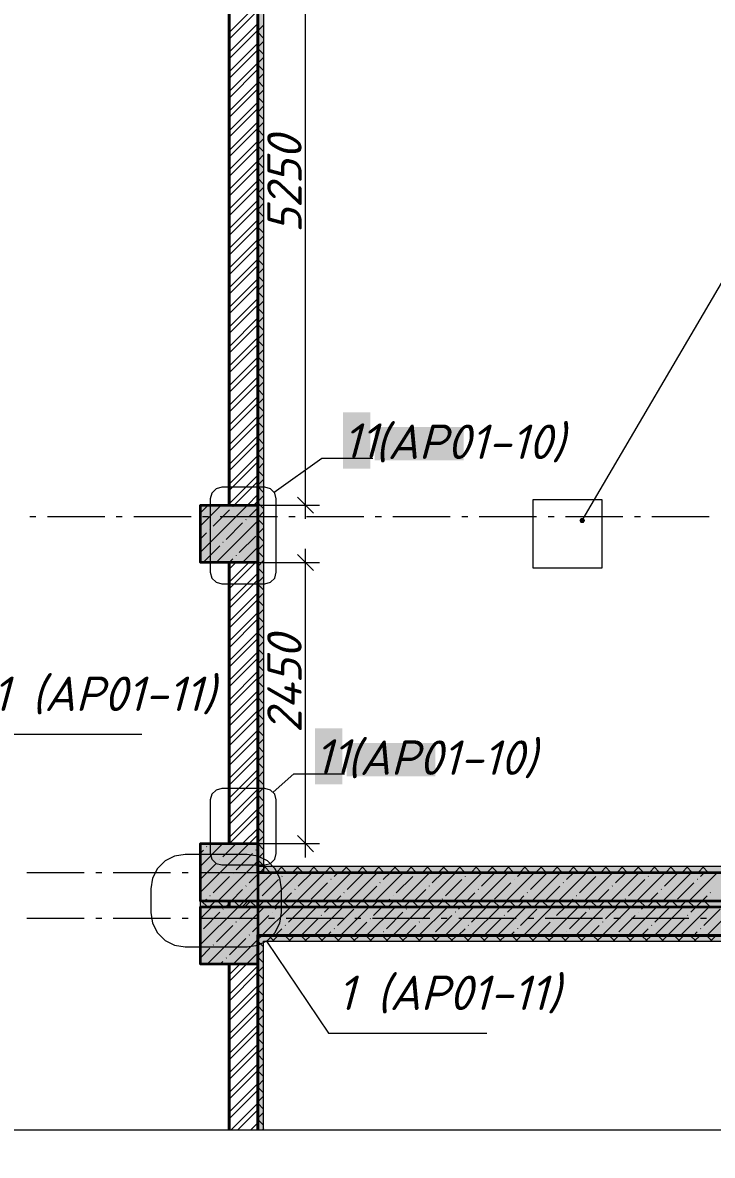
# Model space of a CAD drawing. Header units: millimetres. Extents: x -81576 to 1046824, y -248937 to 691537.
# Drawn here: x 175786 to 181798, y 637525 to 647396 of the extents above; entities that cross this region are included whole.
import ezdxf

# ---------------------------------------------------------------- set-up
doc = ezdxf.new("R2010")
doc.units = ezdxf.units.MM
doc.layers.add('PDF _Геометрия', color=7, linetype='Continuous', true_color=0x1d1d1d)
doc.layers.add('PDF _Сплошная заливка', color=7, linetype='Continuous', true_color=0xffffff)
doc.layers.add('PDF _Текст', color=7, linetype='Continuous')
doc.styles.add('PDF ISOCPEUR Italic', font='isocpeui.ttf')

msp = doc.modelspace()

# ---------------------------------------------------------------- hatches: boundary and pattern name
at = {"layer": 'PDF _Сплошная заливка', "true_color": 0x636466, "transparency": 33554559}
for points in [[(177886, 639991.1), (177886, 648651.1), (177836, 648651.1), (177836, 639991.1)], [(177336, 642691.1), (177836, 642691.1), (177836, 643191.1), (177336, 643191.1)], [(180651.1, 643035.7), (180676.1, 643035.5), (180688.8, 643057.1), (180676.5, 643078.8), (180651.5, 643079), (180638.8, 643057.5)], [(177336, 639741.1), (177836, 639741.1), (177836, 640241.1), (177336, 640241.1)], [(177836, 639991.1), (182736, 639991.1), (182736, 640041.1), (177836, 640041.1)], [(182711, 639741.1), (182711, 639991.1), (177836, 639991.1), (177836, 639741.1)], [(177336, 639691.1), (189086, 639691.1), (189086, 639741.1), (177336, 639741.1)], [(177336, 639191.1), (177836, 639191.1), (177836, 639691.1), (177336, 639691.1)], [(177336, 639191.1), (177836, 639191.1), (177836, 639691.1), (177336, 639691.1)], [(177836, 639441.1), (182736, 639441.1), (182736, 639691.1), (177836, 639691.1)], [(182686, 639391.1), (182686, 639441.1), (177836, 639441.1), (177836, 639391.1)], [(177836, 637747.2), (177886, 637747.2), (177886, 639391.1), (177836, 639391.1)]]:
    msp.add_hatch(color=251, dxfattribs=at).paths.add_polyline_path(points)

# ---------------------------------------------------------------- linework, layer by layer
at = {"layer": 'PDF _Геометрия', "color": 7, "lineweight": 13}
for points in [[(182686, 640041.1), (177836, 640041.1), (177836, 648651.1)], [(179836, 648701.1), (179836, 648651.1), (177886, 648651.1), (177886, 639991.1), (182736, 639991.1), (182736, 640041.1), (182736, 640241.1), (183236, 640241.1), (183236, 639991.1)], [(177886, 637747.2), (177886, 639391.1), (182686, 639391.1)]]:
    msp.add_lwpolyline(points, dxfattribs=at)
at = {"layer": 'PDF _Геометрия', "color": 7, "lineweight": 9}
for points in [[(178252.4, 643071.1), (178252.4, 648561.1)], [(180663.8, 643057.3), (181956.5, 645257.8), (183012.6, 645257.8), (183584.1, 645257.8)], [(178182.4, 643261.1), (178252.4, 643191.1), (178322.4, 643121.1)], [(177836, 643191.1), (178252.4, 643191.1), (178372.4, 643191.1)], [(175848.4, 643091.1), (175901.3, 643091.1)], [(176001.3, 643091.1), (176501.3, 643091.1)], [(176601.3, 643091.1), (176654.2, 643091.1)], [(176754.2, 643091.1), (177254.2, 643091.1)], [(177354.2, 643091.1), (177407.1, 643091.1)], [(177507.1, 643091.1), (178007.1, 643091.1)], [(178107.1, 643091.1), (178160.1, 643091.1)], [(178260.1, 643091.1), (178760.1, 643091.1)], [(178860.1, 643091.1), (178913, 643091.1)], [(179013, 643091.1), (179513, 643091.1)], [(179613, 643091.1), (179665.9, 643091.1)], [(179765.9, 643091.1), (180265.9, 643091.1)], [(180365.9, 643091.1), (180418.8, 643091.1)], [(180518.8, 643091.1), (181018.8, 643091.1)], [(181118.8, 643091.1), (181171.7, 643091.1)], [(181271.7, 643091.1), (181771.7, 643091.1)], [(178252.4, 640121.1), (178252.4, 642811.1)], [(178182.4, 642761.1), (178252.4, 642691.1), (178322.4, 642621.1)], [(177836, 642691.1), (178252.4, 642691.1), (178372.4, 642691.1)], [(177836, 640241.1), (178252.4, 640241.1), (178372.4, 640241.1)], [(178182.4, 640311.1), (178252.4, 640241.1), (178322.4, 640171.1)], [(175823.1, 639991.1), (176323.1, 639991.1)], [(176423.1, 639991.1), (176476, 639991.1)], [(176576, 639991.1), (177076, 639991.1)], [(177176, 639991.1), (177229, 639991.1)], [(177329, 639991.1), (177829, 639991.1)], [(177836, 639991.1), (177836, 640041.1)], [(177836, 639741.1), (177836, 639991.1), (177886, 639991.1)], [(177929, 639991.1), (177981.9, 639991.1)], [(178081.9, 639991.1), (178581.9, 639991.1)], [(178681.9, 639991.1), (178734.8, 639991.1)], [(178834.8, 639991.1), (179334.8, 639991.1)], [(179434.8, 639991.1), (179487.7, 639991.1)], [(179587.7, 639991.1), (180087.7, 639991.1)], [(180187.7, 639991.1), (180240.6, 639991.1)], [(180340.6, 639991.1), (180840.6, 639991.1)], [(180940.6, 639991.1), (180993.6, 639991.1)], [(181093.6, 639991.1), (181593.6, 639991.1)], [(181693.6, 639991.1), (181746.5, 639991.1)], [(177836, 639441.1), (177836, 639691.1)], [(175823.1, 639591.1), (176323.1, 639591.1)], [(176423.1, 639591.1), (176476, 639591.1)], [(176576, 639591.1), (177076, 639591.1)], [(177176, 639591.1), (177229, 639591.1)], [(177329, 639591.1), (177829, 639591.1)], [(177929, 639591.1), (177981.9, 639591.1)], [(178081.9, 639591.1), (178581.9, 639591.1)], [(178681.9, 639591.1), (178734.8, 639591.1)], [(178834.8, 639591.1), (179334.8, 639591.1)], [(179434.8, 639591.1), (179487.7, 639591.1)], [(179587.7, 639591.1), (180087.7, 639591.1)], [(180187.7, 639591.1), (180240.6, 639591.1)], [(180340.6, 639591.1), (180840.6, 639591.1)], [(180940.6, 639591.1), (180993.6, 639591.1)], [(181093.6, 639591.1), (181593.6, 639591.1)], [(181693.6, 639591.1), (181746.5, 639591.1)], [(169493.6, 637747.2), (185743.6, 637747.2), (185893.6, 638047.2), (186154.8, 637524.7)]]:
    msp.add_lwpolyline(points, dxfattribs=at)
at = {"layer": 'PDF _Геометрия', "color": 16, "lineweight": 40, "true_color": 0x800000}
for points in [[(177586, 643191.1), (177586, 648441.1), (177836, 648441.1), (177836, 640041.1), (177836, 639991.1)], [(177586, 640241.1), (177586, 642691.1)], [(177586, 639691.1), (177586, 639741.1)], [(177836, 639741.1), (177836, 639691.1)], [(177836, 639391.1), (177836, 637747.2)], [(177586, 637747.2), (177586, 639191.1)]]:
    msp.add_lwpolyline(points, dxfattribs=at)
at = {"layer": 'PDF _Геометрия', "color": 24, "lineweight": 9, "true_color": 0x8e1d1d}
for points in [[(177836, 647559.3), (177586, 647309.3)], [(177836, 647502.3), (177586, 647252.3)], [(177836, 647388.2), (177586, 647138.2)], [(177836, 647331.2), (177586, 647081.2)], [(177836, 647217.2), (177586, 646967.2)], [(177836, 647160.1), (177586, 646910.1)], [(177836, 647046.1), (177586, 646796.1)], [(177836, 646989.1), (177586, 646739.1)], [(177836, 646875), (177586, 646625)], [(177836, 646818), (177586, 646568)], [(177836, 646703.9), (177586, 646453.9)], [(177836, 646646.9), (177586, 646396.9)], [(177836, 646532.9), (177586, 646282.9)], [(177836, 646475.8), (177586, 646225.8)], [(177836, 646361.8), (177586, 646111.8)], [(177836, 646304.8), (177586, 646054.8)], [(177836, 646190.7), (177586, 645940.7)], [(177836, 646133.7), (177586, 645883.7)], [(177836, 646019.6), (177586, 645769.6)], [(177836, 645962.6), (177586, 645712.6)], [(177836, 645848.6), (177586, 645598.6)], [(177836, 645791.5), (177586, 645541.5)], [(177836, 645677.5), (177586, 645427.5)], [(177836, 645620.5), (177586, 645370.5)], [(177836, 645506.4), (177586, 645256.4)], [(177836, 645449.4), (177586, 645199.4)], [(177836, 645335.3), (177586, 645085.3)], [(177836, 645278.3), (177586, 645028.3)], [(177836, 645164.3), (177586, 644914.3)], [(177836, 645107.2), (177586, 644857.2)], [(177836, 644993.2), (177586, 644743.2)], [(177836, 644936.2), (177586, 644686.2)], [(177836, 644822.1), (177586, 644572.1)], [(177836, 644765.1), (177586, 644515.1)], [(177836, 644651.1), (177586, 644401)], [(177836, 644594), (177586, 644344)], [(177836, 644480), (177586, 644230)], [(177836, 644423), (177586, 644173)], [(177836, 644308.9), (177586, 644058.9)], [(177836, 644251.9), (177586, 644001.9)], [(177836, 644137.8), (177586, 643887.8)], [(177836, 644080.8), (177586, 643830.8)], [(177836, 643966.8), (177586, 643716.8)], [(177836, 643909.7), (177586, 643659.7)], [(177836, 643795.7), (177586, 643545.7)], [(177836, 643738.7), (177586, 643488.7)], [(177836, 643624.6), (177586, 643374.6)], [(177836, 643567.6), (177586, 643317.6)], [(177836, 643453.5), (177586, 643203.5)], [(177836, 643396.5), (177630.6, 643191.1)], [(177836, 643282.5), (177744.7, 643191.1)], [(177836, 643225.4), (177801.7, 643191.1)], [(177757.9, 642691.1), (177586, 642519.2)], [(177643.8, 642691.1), (177586, 642633.3)], [(177814.9, 642691.1), (177586, 642462.2)], [(177836, 642598.2), (177586, 642348.2)], [(177836, 642541.1), (177586, 642291.1)], [(177836, 642427.1), (177586, 642177.1)], [(177836, 642370.1), (177586, 642120.1)], [(177836, 642256), (177586, 642006)], [(177836, 642199), (177586, 641949)], [(177836, 642084.9), (177586, 641834.9)], [(177836, 642027.9), (177586, 641777.9)], [(177836, 641913.9), (177586, 641663.9)], [(177836, 641856.8), (177586, 641606.8)], [(177836, 641742.8), (177586, 641492.8)], [(177836, 641685.8), (177586, 641435.8)], [(177836, 641571.7), (177586, 641321.7)], [(177836, 641514.7), (177586, 641264.7)], [(177836, 641400.6), (177586, 641150.6)], [(177836, 641343.6), (177586, 641093.6)], [(177836, 641229.6), (177586, 640979.6)], [(177836, 641172.5), (177586, 640922.5)], [(177836, 641058.5), (177586, 640808.5)], [(177836, 641001.5), (177586, 640751.5)], [(177836, 640887.4), (177586, 640637.4)], [(177836, 640830.4), (177586, 640580.4)], [(177836, 640716.3), (177586, 640466.3)], [(177836, 640659.3), (177586, 640409.3)], [(177836, 640545.3), (177586, 640295.3)], [(177836, 640488.2), (177588.9, 640241.1)], [(177836, 640374.2), (177702.9, 640241.1)], [(177836, 640317.2), (177759.9, 640241.1)], [(177602.1, 639741.1), (177586, 639725)], [(177716.1, 639741.1), (177666.1, 639691.1)], [(177773.2, 639741.1), (177723.2, 639691.1)], [(177679.4, 639191.1), (177586, 639097.8)], [(177736.4, 639191.1), (177586, 639040.7)], [(177836, 639176.7), (177586, 638926.7)], [(177836, 639119.7), (177586, 638869.7)], [(177836, 639005.6), (177586, 638755.6)], [(177836, 638948.6), (177586, 638698.6)], [(177836, 638834.5), (177586, 638584.5)], [(177836, 638777.5), (177586, 638527.5)], [(177836, 638663.5), (177586, 638413.5)], [(177836, 638606.4), (177586, 638356.4)], [(177836, 638492.4), (177586, 638242.4)], [(177836, 638435.4), (177586, 638185.4)], [(177836, 638321.3), (177586, 638071.3)], [(177836, 638264.3), (177586, 638014.3)], [(177836, 638150.2), (177586, 637900.2)], [(177836, 638093.2), (177586, 637843.2)], [(177836, 637979.2), (177604.1, 637747.2)], [(177836, 637922.1), (177661.1, 637747.2)], [(177836, 637808.1), (177775.2, 637747.2)], [(177836, 637751.1), (177832.2, 637747.2)]]:
    msp.add_lwpolyline(points, dxfattribs=at)
at = {"layer": 'PDF _Геометрия', "lineweight": 9}
for points in [[(177886, 647374.3), (177836, 647324.3)], [(177836, 647312.1), (177886, 647262.1)], [(177886, 647232.9), (177836, 647182.9)], [(177836, 647170.6), (177886, 647120.6)], [(177886, 647091.5), (177836, 647041.5)], [(177836, 647029.2), (177886, 646979.2)], [(177886, 646950), (177836, 646900)], [(177836, 646887.8), (177886, 646837.8)], [(177886, 646808.6), (177836, 646758.6)], [(177836, 646746.4), (177886, 646696.4)], [(177886, 646667.2), (177836, 646617.2)], [(177836, 646605), (177886, 646555)], [(177886, 646525.8), (177836, 646475.8)], [(177836, 646463.5), (177886, 646413.5)], [(177886, 646384.4), (177836, 646334.4)], [(177836, 646322.1), (177886, 646272.1)], [(177886, 646242.9), (177836, 646192.9)], [(177836, 646180.7), (177886, 646130.7)], [(177886, 646101.5), (177836, 646051.5)], [(177836, 646039.3), (177886, 645989.3)], [(177886, 645960.1), (177836, 645910.1)], [(177836, 645897.9), (177886, 645847.9)], [(177886, 645818.7), (177836, 645768.7)], [(177836, 645756.4), (177886, 645706.4)], [(177886, 645677.3), (177836, 645627.3)], [(177836, 645615), (177886, 645565)], [(177886, 645535.8), (177836, 645485.8)], [(177836, 645473.6), (177886, 645423.6)], [(177886, 645394.4), (177836, 645344.4)], [(177836, 645332.2), (177886, 645282.2)], [(177886, 645253), (177836, 645203)], [(177836, 645190.7), (177886, 645140.7)], [(177886, 645111.6), (177836, 645061.6)], [(177836, 645049.3), (177886, 644999.3)], [(177886, 644970.1), (177836, 644920.1)], [(177836, 644907.9), (177886, 644857.9)], [(177886, 644828.7), (177836, 644778.7)], [(177836, 644766.5), (177886, 644716.5)], [(177886, 644687.3), (177836, 644637.3)], [(177836, 644625.1), (177886, 644575.1)], [(177886, 644545.9), (177836, 644495.9)], [(177836, 644483.6), (177886, 644433.6)], [(177886, 644404.5), (177836, 644354.5)], [(177836, 644342.2), (177886, 644292.2)], [(177886, 644263), (177836, 644213)], [(177836, 644200.8), (177886, 644150.8)], [(177886, 644121.6), (177836, 644071.6)], [(177836, 644059.4), (177886, 644009.4)], [(177886, 643980.2), (177836, 643930.2)], [(177836, 643918), (177886, 643868)], [(177886, 643838.8), (177836, 643788.8)], [(177836, 643776.5), (177886, 643726.5)], [(177886, 643697.4), (177836, 643647.4)], [(177836, 643635.1), (177886, 643585.1)], [(177886, 643555.9), (177836, 643505.9)], [(177836, 643493.7), (177886, 643443.7)], [(177886, 643414.5), (177836, 643364.5)], [(177836, 643352.3), (177886, 643302.3)], [(177886, 643273.1), (177836, 643223.1)], [(177836, 643210.8), (177886, 643160.8)], [(177516.6, 643191.1), (177336, 643010.6)], [(177744.7, 643191.1), (177336, 642782.5)], [(177402.5, 643191.1), (177336, 643124.6)], [(177589.1, 643149.6), (177446.5, 643007)], [(177620, 643180.5), (177617.6, 643178.1)], [(177836, 643168.4), (177760.2, 643092.6)], [(177886, 643131.7), (177836, 643081.7)], [(177836, 643054.4), (177472.8, 642691.1)], [(177703.2, 643035.5), (177560.6, 642893)], [(177734, 643066.4), (177731.7, 643064)], [(177836, 643069.4), (177886, 643019.4)], [(177389.5, 642950), (177336, 642896.5)], [(177420.4, 642980.9), (177418, 642978.5)], [(177817.2, 642921.5), (177674.6, 642778.9)], [(177886, 642990.2), (177836, 642940.2)], [(177836, 642928), (177886, 642878)], [(177503.6, 642835.9), (177361, 642693.4)], [(177534.5, 642866.8), (177532.1, 642864.5)], [(177836, 642826.3), (177700.9, 642691.1)], [(177886, 642848.8), (177836, 642798.8)], [(177617.6, 642721.9), (177586.8, 642691.1)], [(177648.5, 642752.8), (177646.1, 642750.4)], [(177836, 642712.2), (177814.9, 642691.1)], [(177836, 642786.6), (177886, 642736.6)], [(177886, 642707.4), (177836, 642657.4)], [(177836, 642645.2), (177886, 642595.2)], [(177886, 642566), (177836, 642516)], [(177836, 642503.7), (177886, 642453.7)], [(177886, 642424.6), (177836, 642374.6)], [(177836, 642362.3), (177886, 642312.3)], [(177886, 642283.1), (177836, 642233.1)], [(177836, 642220.9), (177886, 642170.9)], [(177886, 642141.7), (177836, 642091.7)], [(177836, 642079.5), (177886, 642029.5)], [(177886, 642000.3), (177836, 641950.3)], [(177836, 641938.1), (177886, 641888.1)], [(177886, 641858.9), (177836, 641808.9)], [(177836, 641796.6), (177886, 641746.6)], [(177886, 641717.5), (177836, 641667.5)], [(177836, 641655.2), (177886, 641605.2)], [(177886, 641576), (177836, 641526)], [(177836, 641513.8), (177886, 641463.8)], [(177886, 641434.6), (177836, 641384.6)], [(177836, 641372.4), (177886, 641322.4)], [(177886, 641293.2), (177836, 641243.2)], [(177836, 641230.9), (177886, 641180.9)], [(177886, 641151.8), (177836, 641101.8)], [(177836, 641089.5), (177886, 641039.5)], [(177886, 641010.3), (177836, 640960.3)], [(177836, 640948.1), (177886, 640898.1)], [(177886, 640868.9), (177836, 640818.9)], [(177836, 640806.7), (177886, 640756.7)], [(177886, 640727.5), (177836, 640677.5)], [(177836, 640665.3), (177886, 640615.3)], [(177886, 640586.1), (177836, 640536.1)], [(177836, 640523.8), (177886, 640473.8)], [(177886, 640444.7), (177836, 640394.7)], [(177836, 640382.4), (177886, 640332.4)], [(177531.8, 640241.1), (177336, 640045.3)], [(177759.9, 640241.1), (177336, 639817.2)], [(177645.9, 640241.1), (177532.1, 640127.3)], [(177886, 640303.2), (177836, 640253.2)], [(177836, 640241), (177886, 640191)], [(177361, 640184.3), (177336, 640159.3)], [(177391.9, 640215.2), (177389.5, 640212.8)], [(177788.7, 640155.8), (177646.1, 640013.2)], [(177819.6, 640186.7), (177817.2, 640184.3)], [(177886, 640161.8), (177836, 640111.8)], [(177475.1, 640070.3), (177336, 639931.2)], [(177836, 640089.1), (177488, 639741.1)], [(177505.9, 640101.1), (177503.6, 640098.8)], [(177836, 640099.6), (177886, 640049.6)], [(177589.1, 639956.2), (177446.5, 639813.6)], [(177620, 639987.1), (177617.6, 639984.7)], [(177966.1, 639991.1), (177836, 639861), (177716.1, 639741.1)], [(177852.1, 639991.1), (177836, 639975), (177760.2, 639899.2)], [(177886, 640020.4), (177856.7, 639991.1), (177906.7, 640041.1)], [(177894.5, 640041.1), (177944.5, 639991.1)], [(178194.2, 639991.1), (177944.2, 639741.1)], [(178048.1, 640041.1), (177998.1, 639991.1)], [(178035.9, 640041.1), (178085.9, 639991.1)], [(178047.7, 639958.6), (178045.3, 639956.2)], [(178080.2, 639991.1), (178073.8, 639984.7)], [(178189.6, 640041.1), (178139.6, 639991.1)], [(178422.3, 639991.1), (178172.3, 639741.1)], [(178177.4, 640041.1), (178227.4, 639991.1)], [(178308.3, 639991.1), (178187.9, 639870.7)], [(178331, 640041.1), (178281, 639991.1)], [(178318.8, 640041.1), (178368.8, 639991.1)], [(178650.4, 639991.1), (178400.4, 639741.1)], [(178472.4, 640041.1), (178422.4, 639991.1)], [(178460.2, 640041.1), (178510.2, 639991.1)], [(178536.4, 639991.1), (178501.5, 639956.2)], [(178613.8, 640041.1), (178563.8, 639991.1)], [(178601.6, 640041.1), (178651.6, 639991.1)], [(178758.1, 639984.7), (178615.5, 639842.2)], [(178878.5, 639991.1), (178628.5, 639741.1)], [(178755.3, 640041.1), (178705.3, 639991.1)], [(178743, 640041.1), (178793, 639991.1)], [(178896.7, 640041.1), (178846.7, 639991.1)], [(179106.6, 639991.1), (178856.6, 639741.1)], [(178884.5, 640041.1), (178934.5, 639991.1)], [(178992.6, 639991.1), (178929.2, 639927.7)], [(179038.1, 640041.1), (178988.1, 639991.1)], [(179025.9, 640041.1), (179075.9, 639991.1)], [(179185.8, 639956.2), (179043.2, 639813.6)], [(179334.7, 639991.1), (179084.7, 639741.1)], [(179179.5, 640041.1), (179129.5, 639991.1)], [(179167.3, 640041.1), (179217.3, 639991.1)], [(179216.7, 639987.1), (179214.3, 639984.7)], [(179320.9, 640041.1), (179270.9, 639991.1)], [(179308.7, 640041.1), (179358.7, 639991.1)], [(179562.8, 639991.1), (179312.8, 639741.1)], [(179448.8, 639991.1), (179356.9, 639899.2)], [(179462.4, 640041.1), (179412.4, 639991.1)], [(179450.1, 640041.1), (179500.1, 639991.1)], [(179790.9, 639991.1), (179540.9, 639741.1)], [(179603.8, 640041.1), (179553.8, 639991.1)], [(179591.6, 640041.1), (179641.6, 639991.1)], [(179644.4, 639958.6), (179642, 639956.2)], [(179676.9, 639991.1), (179670.5, 639984.7)], [(179745.2, 640041.1), (179695.2, 639991.1)], [(179733, 640041.1), (179783, 639991.1)], [(180019, 639991.1), (179769, 639741.1)], [(179905, 639991.1), (179784.6, 639870.7)], [(179886.6, 640041.1), (179836.6, 639991.1)], [(179874.4, 640041.1), (179924.4, 639991.1)], [(180028, 640041.1), (179978, 639991.1)], [(180247.1, 639991.1), (179997.1, 639741.1)], [(180015.8, 640041.1), (180065.8, 639991.1)], [(180133.1, 639991.1), (180098.2, 639956.2)], [(180169.5, 640041.1), (180119.5, 639991.1)], [(180157.3, 640041.1), (180207.3, 639991.1)], [(180354.8, 639984.7), (180212.2, 639842.2)], [(180475.2, 639991.1), (180225.2, 639741.1)], [(180310.9, 640041.1), (180260.9, 639991.1)], [(180298.7, 640041.1), (180348.7, 639991.1)], [(180452.3, 640041.1), (180402.3, 639991.1)], [(180440.1, 640041.1), (180490.1, 639991.1)], [(180703.3, 639991.1), (180453.3, 639741.1)], [(180589.3, 639991.1), (180525.9, 639927.7)], [(180593.7, 640041.1), (180543.7, 639991.1)], [(180581.5, 640041.1), (180631.5, 639991.1)], [(180782.5, 639956.2), (180639.9, 639813.6)], [(180931.4, 639991.1), (180681.4, 639741.1)], [(180735.2, 640041.1), (180685.2, 639991.1)], [(180722.9, 640041.1), (180772.9, 639991.1)], [(180813.4, 639987.1), (180811, 639984.7)], [(180876.6, 640041.1), (180826.6, 639991.1)], [(180864.4, 640041.1), (180914.4, 639991.1)], [(181159.5, 639991.1), (180909.5, 639741.1)], [(181045.5, 639991.1), (180953.6, 639899.2)], [(181018, 640041.1), (180968, 639991.1)], [(181005.8, 640041.1), (181055.8, 639991.1)], [(181159.4, 640041.1), (181109.4, 639991.1)], [(181387.6, 639991.1), (181137.6, 639741.1)], [(181147.2, 640041.1), (181197.2, 639991.1)], [(181241.1, 639958.6), (181238.7, 639956.2)], [(181300.8, 640041.1), (181250.8, 639991.1)], [(181273.6, 639991.1), (181267.2, 639984.7)], [(181288.6, 640041.1), (181338.6, 639991.1)], [(181615.7, 639991.1), (181365.7, 639741.1)], [(181501.7, 639991.1), (181381.2, 639870.7)], [(181442.3, 640041.1), (181392.3, 639991.1)], [(181430, 640041.1), (181480, 639991.1)], [(181583.7, 640041.1), (181533.7, 639991.1)], [(181571.5, 640041.1), (181621.5, 639991.1)], [(181843.8, 639991.1), (181593.8, 639741.1)], [(181725.1, 640041.1), (181675.1, 639991.1)], [(181729.8, 639991.1), (181694.9, 639956.2)], [(181712.9, 640041.1), (181762.9, 639991.1)], [(177734, 639873), (177731.7, 639870.7)], [(178016.8, 639927.7), (177874.2, 639785.1)], [(178444.5, 639899.2), (178301.9, 639756.6)], [(178475.4, 639930.1), (178473, 639927.7)], [(178872.2, 639870.7), (178742.6, 639741.1)], [(178903, 639901.5), (178900.7, 639899.2)], [(179330.7, 639873), (179328.4, 639870.7)], [(179613.5, 639927.7), (179470.9, 639785.1)], [(180041.2, 639899.2), (179898.6, 639756.6)], [(180072, 639930.1), (180069.7, 639927.7)], [(180468.9, 639870.7), (180339.3, 639741.1)], [(180499.7, 639901.5), (180497.4, 639899.2)], [(180927.4, 639873), (180925, 639870.7)], [(181210.2, 639927.7), (181067.6, 639785.1)], [(181637.9, 639899.2), (181495.3, 639756.6)], [(181668.7, 639930.1), (181666.4, 639927.7)], [(177389.5, 639756.6), (177374, 639741.1)], [(177420.4, 639787.5), (177418, 639785.1)], [(177703.2, 639842.2), (177602.1, 639741.1)], [(177848.1, 639759), (177845.7, 639756.6)], [(178130.8, 639813.6), (178058.3, 639741.1)], [(178161.7, 639844.5), (178159.4, 639842.2)], [(178558.5, 639785.1), (178514.5, 639741.1)], [(178589.4, 639816), (178587, 639813.6)], [(178986.2, 639756.6), (178970.7, 639741.1)], [(179017.1, 639787.5), (179014.7, 639785.1)], [(179299.8, 639842.2), (179198.8, 639741.1)], [(179444.8, 639759), (179442.4, 639756.6)], [(179727.5, 639813.6), (179655, 639741.1)], [(179758.4, 639844.5), (179756, 639842.2)], [(180155.2, 639785.1), (180111.2, 639741.1)], [(180186.1, 639816), (180183.7, 639813.6)], [(180582.9, 639756.6), (180567.4, 639741.1)], [(180613.8, 639787.5), (180611.4, 639785.1)], [(180896.5, 639842.2), (180795.5, 639741.1)], [(181041.5, 639759), (181039.1, 639756.6)], [(181324.2, 639813.6), (181251.7, 639741.1)], [(181355.1, 639844.5), (181352.7, 639842.2)], [(181751.9, 639785.1), (181707.9, 639741.1)], [(181782.8, 639816), (181780.4, 639813.6)], [(177346, 639741.1), (177396, 639691.1)], [(177465.3, 639741.1), (177415.3, 639691.1)], [(177487.4, 639741.1), (177537.4, 639691.1)], [(177606.7, 639741.1), (177556.7, 639691.1)], [(177628.8, 639741.1), (177678.8, 639691.1)], [(177748.1, 639741.1), (177698.1, 639691.1)], [(177770.2, 639741.1), (177820.2, 639691.1)], [(177894.2, 639691.1), (177836, 639632.9)], [(177889.6, 639741.1), (177839.6, 639691.1)], [(178122.3, 639691.1), (177872.3, 639441.1)], [(177911.7, 639741.1), (177961.7, 639691.1)], [(178031, 639741.1), (177981, 639691.1)], [(178008.3, 639691.1), (177988.3, 639671.1)], [(178053.1, 639741.1), (178103.1, 639691.1)], [(178350.4, 639691.1), (178100.4, 639441.1)], [(178236.4, 639691.1), (178102.3, 639557)], [(178172.4, 639741.1), (178122.4, 639691.1)], [(178194.5, 639741.1), (178244.5, 639691.1)], [(178313.8, 639741.1), (178263.8, 639691.1)], [(178578.5, 639691.1), (178328.5, 639441.1)], [(178335.9, 639741.1), (178385.9, 639691.1)], [(178455.3, 639741.1), (178405.3, 639691.1)], [(178464.5, 639691.1), (178416, 639642.6)], [(178477.4, 639741.1), (178527.4, 639691.1)], [(178672.6, 639671.1), (178530, 639528.5)], [(178596.7, 639741.1), (178546.7, 639691.1)], [(178806.6, 639691.1), (178556.6, 639441.1)], [(178618.8, 639741.1), (178668.8, 639691.1)], [(178738.1, 639741.1), (178688.1, 639691.1)], [(178760.2, 639741.1), (178810.2, 639691.1)], [(179034.7, 639691.1), (178784.7, 639441.1)], [(178879.5, 639741.1), (178829.5, 639691.1)], [(178920.7, 639691.1), (178843.6, 639614.1)], [(178901.6, 639741.1), (178951.6, 639691.1)], [(179020.9, 639741.1), (178970.9, 639691.1)], [(179262.8, 639691.1), (179012.8, 639441.1)], [(179043, 639741.1), (179093, 639691.1)], [(179162.4, 639741.1), (179112.4, 639691.1)], [(179131.1, 639673.5), (179128.8, 639671.1)], [(179184.5, 639741.1), (179234.5, 639691.1)], [(179490.9, 639691.1), (179240.9, 639441.1)], [(179303.8, 639741.1), (179253.8, 639691.1)], [(179376.9, 639691.1), (179271.3, 639585.5)], [(179325.9, 639741.1), (179375.9, 639691.1)], [(179445.2, 639741.1), (179395.2, 639691.1)], [(179467.3, 639741.1), (179517.3, 639691.1)], [(179719, 639691.1), (179469, 639441.1)], [(179586.6, 639741.1), (179536.6, 639691.1)], [(179605, 639691.1), (179585, 639671.1)], [(179608.7, 639741.1), (179658.7, 639691.1)], [(179728, 639741.1), (179678, 639691.1)], [(179947.1, 639691.1), (179697.1, 639441.1)], [(179833.1, 639691.1), (179699, 639557)], [(179750.1, 639741.1), (179800.1, 639691.1)], [(179869.5, 639741.1), (179819.5, 639691.1)], [(179891.6, 639741.1), (179941.6, 639691.1)], [(180175.2, 639691.1), (179925.2, 639441.1)], [(180010.9, 639741.1), (179960.9, 639691.1)], [(180061.2, 639691.1), (180012.7, 639642.6)], [(180033, 639741.1), (180083, 639691.1)], [(180152.3, 639741.1), (180102.3, 639691.1)], [(180269.3, 639671.1), (180126.7, 639528.5)], [(180403.3, 639691.1), (180153.3, 639441.1)], [(180174.4, 639741.1), (180224.4, 639691.1)], [(180293.7, 639741.1), (180243.7, 639691.1)], [(180315.8, 639741.1), (180365.8, 639691.1)], [(180631.4, 639691.1), (180381.4, 639441.1)], [(180435.2, 639741.1), (180385.2, 639691.1)], [(180517.4, 639691.1), (180440.3, 639614.1)], [(180457.3, 639741.1), (180507.3, 639691.1)], [(180576.6, 639741.1), (180526.6, 639691.1)], [(180598.7, 639741.1), (180648.7, 639691.1)], [(180859.5, 639691.1), (180609.5, 639441.1)], [(180718, 639741.1), (180668, 639691.1)], [(180727.8, 639673.5), (180725.5, 639671.1)], [(180740.1, 639741.1), (180790.1, 639691.1)], [(180859.4, 639741.1), (180809.4, 639691.1)], [(181087.6, 639691.1), (180837.6, 639441.1)], [(180973.6, 639691.1), (180868, 639585.5)], [(180881.5, 639741.1), (180931.5, 639691.1)], [(181000.8, 639741.1), (180950.8, 639691.1)], [(181022.9, 639741.1), (181072.9, 639691.1)], [(181315.7, 639691.1), (181065.7, 639441.1)], [(181142.3, 639741.1), (181092.3, 639691.1)], [(181164.4, 639741.1), (181214.4, 639691.1)], [(181201.7, 639691.1), (181181.7, 639671.1)], [(181283.7, 639741.1), (181233.7, 639691.1)], [(181543.8, 639691.1), (181293.8, 639441.1)], [(181429.8, 639691.1), (181295.7, 639557)], [(181305.8, 639741.1), (181355.8, 639691.1)], [(181425.1, 639741.1), (181375.1, 639691.1)], [(181447.2, 639741.1), (181497.2, 639691.1)], [(181566.5, 639741.1), (181516.5, 639691.1)], [(181771.9, 639691.1), (181521.9, 639441.1)], [(181588.6, 639741.1), (181638.6, 639691.1)], [(181657.9, 639691.1), (181609.3, 639642.6)], [(181707.9, 639741.1), (181657.9, 639691.1)], [(181866, 639671.1), (181723.4, 639528.5)], [(181730, 639741.1), (181780, 639691.1)], [(182000, 639691.1), (181750, 639441.1)], [(177931.3, 639614.1), (177836, 639518.8)], [(177962.1, 639644.9), (177959.8, 639642.6)], [(178358.9, 639585.5), (178216.4, 639443)], [(178389.8, 639616.4), (178387.5, 639614.1)], [(178786.6, 639557), (178670.7, 639441.1)], [(178817.5, 639587.9), (178815.1, 639585.5)], [(179100.3, 639642.6), (178957.7, 639500)], [(179245.2, 639559.4), (179242.8, 639557)], [(179527.9, 639614.1), (179385.4, 639471.5)], [(179558.8, 639644.9), (179556.5, 639642.6)], [(179955.6, 639585.5), (179813.1, 639443)], [(179986.5, 639616.4), (179984.1, 639614.1)], [(180383.3, 639557), (180267.4, 639441.1)], [(180414.2, 639587.9), (180411.8, 639585.5)], [(180696.9, 639642.6), (180554.4, 639500)], [(180841.9, 639559.4), (180839.5, 639557)], [(181124.6, 639614.1), (180982.1, 639471.5)], [(181155.5, 639644.9), (181153.1, 639642.6)], [(181552.3, 639585.5), (181409.8, 639443)], [(181583.2, 639616.4), (181580.8, 639614.1)], [(178045.3, 639500), (177986.4, 639441.1)], [(178076.2, 639530.9), (178073.8, 639528.5)], [(178473, 639471.5), (178442.6, 639441.1)], [(178503.9, 639502.4), (178501.5, 639500)], [(178931.6, 639473.9), (178929.2, 639471.5)], [(179214.3, 639528.5), (179126.9, 639441.1)], [(179642, 639500), (179583.1, 639441.1)], [(179672.9, 639530.9), (179670.5, 639528.5)], [(180069.7, 639471.5), (180039.3, 639441.1)], [(180100.6, 639502.4), (180098.2, 639500)], [(180528.2, 639473.9), (180525.9, 639471.5)], [(180811, 639528.5), (180723.6, 639441.1)], [(181238.7, 639500), (181179.8, 639441.1)], [(181269.6, 639530.9), (181267.2, 639528.5)], [(181666.4, 639471.5), (181636, 639441.1)], [(181697.3, 639502.4), (181694.9, 639500)], [(177872.4, 639441.1), (177836, 639404.7)], [(177836, 639392.5), (177837.4, 639391.1), (177886, 639342.5)], [(177928.8, 639441.1), (177978.8, 639391.1)], [(178013.8, 639441.1), (177963.8, 639391.1)], [(178070.2, 639441.1), (178120.2, 639391.1)], [(178155.3, 639441.1), (178105.3, 639391.1)], [(178211.7, 639441.1), (178261.7, 639391.1)], [(178296.7, 639441.1), (178246.7, 639391.1)], [(178353.1, 639441.1), (178403.1, 639391.1)], [(178438.1, 639441.1), (178388.1, 639391.1)], [(178494.5, 639441.1), (178544.5, 639391.1)], [(178579.5, 639441.1), (178529.5, 639391.1)], [(178635.9, 639441.1), (178685.9, 639391.1)], [(178720.9, 639441.1), (178670.9, 639391.1)], [(178777.4, 639441.1), (178827.4, 639391.1)], [(178862.4, 639441.1), (178812.4, 639391.1)], [(178900.7, 639443), (178898.8, 639441.1)], [(178918.8, 639441.1), (178968.8, 639391.1)], [(179003.8, 639441.1), (178953.8, 639391.1)], [(179060.2, 639441.1), (179110.2, 639391.1)], [(179145.2, 639441.1), (179095.2, 639391.1)], [(179201.6, 639441.1), (179251.6, 639391.1)], [(179286.6, 639441.1), (179236.6, 639391.1)], [(179343, 639441.1), (179393, 639391.1)], [(179359.2, 639445.4), (179356.9, 639443)], [(179428, 639441.1), (179378, 639391.1)], [(179484.5, 639441.1), (179534.5, 639391.1)], [(179569.5, 639441.1), (179519.5, 639391.1)], [(179625.9, 639441.1), (179675.9, 639391.1)], [(179710.9, 639441.1), (179660.9, 639391.1)], [(179767.3, 639441.1), (179817.3, 639391.1)], [(179852.3, 639441.1), (179802.3, 639391.1)], [(179908.7, 639441.1), (179958.7, 639391.1)], [(179993.7, 639441.1), (179943.7, 639391.1)], [(180050.1, 639441.1), (180100.1, 639391.1)], [(180135.2, 639441.1), (180085.2, 639391.1)], [(180191.6, 639441.1), (180241.6, 639391.1)], [(180276.6, 639441.1), (180226.6, 639391.1)], [(180333, 639441.1), (180383, 639391.1)], [(180418, 639441.1), (180368, 639391.1)], [(180474.4, 639441.1), (180524.4, 639391.1)], [(180497.4, 639443), (180495.5, 639441.1)], [(180559.4, 639441.1), (180509.4, 639391.1)], [(180615.8, 639441.1), (180665.8, 639391.1)], [(180700.8, 639441.1), (180650.8, 639391.1)], [(180757.3, 639441.1), (180807.3, 639391.1)], [(180842.3, 639441.1), (180792.3, 639391.1)], [(180898.7, 639441.1), (180948.7, 639391.1)], [(180983.7, 639441.1), (180933.7, 639391.1)], [(180955.9, 639445.4), (180953.6, 639443)], [(181040.1, 639441.1), (181090.1, 639391.1)], [(181125.1, 639441.1), (181075.1, 639391.1)], [(181181.5, 639441.1), (181231.5, 639391.1)], [(181266.5, 639441.1), (181216.5, 639391.1)], [(181322.9, 639441.1), (181372.9, 639391.1)], [(181407.9, 639441.1), (181357.9, 639391.1)], [(181464.4, 639441.1), (181514.4, 639391.1)], [(181549.4, 639441.1), (181499.4, 639391.1)], [(181605.8, 639441.1), (181655.8, 639391.1)], [(181690.8, 639441.1), (181640.8, 639391.1)], [(181747.2, 639441.1), (181797.2, 639391.1)], [(181832.2, 639441.1), (181782.2, 639391.1)], [(177886, 639313.3), (177836, 639263.3)], [(177836, 639251), (177886, 639201)], [(177886, 639171.9), (177836, 639121.9)], [(177836, 639109.6), (177886, 639059.6)], [(177886, 639030.4), (177836, 638980.4)], [(177836, 638968.2), (177886, 638918.2)], [(177886, 638889), (177836, 638839)], [(177836, 638826.8), (177886, 638776.8)], [(177886, 638747.6), (177836, 638697.6)], [(177836, 638685.4), (177886, 638635.4)], [(177886, 638606.2), (177836, 638556.2)], [(177836, 638543.9), (177886, 638493.9)], [(177886, 638464.8), (177836, 638414.8)], [(177836, 638402.5), (177886, 638352.5)], [(177886, 638323.3), (177836, 638273.3)], [(177836, 638261.1), (177886, 638211.1)], [(177886, 638181.9), (177836, 638131.9)], [(177836, 638119.7), (177886, 638069.7)], [(177886, 638040.5), (177836, 637990.5)], [(177836, 637978.3), (177886, 637928.3)], [(177886, 637899.1), (177836, 637849.1)], [(177836, 637836.8), (177886, 637786.8)], [(177886, 637757.7), (177875.6, 637747.2)]]:
    msp.add_lwpolyline(points, dxfattribs=at)
at = {"layer": 'PDF _Геометрия', "color": 174, "lineweight": 9, "true_color": 0x0000a0}
for points in [[(177977.8, 643304.7), (178393.8, 643601.3), (178837.4, 643601.3)], [(175286.7, 640144.3), (175442.7, 641196.4), (176024.6, 641196.4)], [(177970.8, 640688.8), (178149.3, 640848.7), (178592.9, 640848.7)], [(177910.6, 639391.8), (178451.6, 638590.4), (179033.6, 638590.4)]]:
    msp.add_lwpolyline(points, dxfattribs=at)
at = {"layer": 'PDF _Геометрия', "color": 7, "lineweight": 9}
for points in [[(177996.4, 643246.6), (177983, 643296.6), (177946.4, 643333.2), (177896.4, 643346.6), (177521.9, 643346.6), (177471.9, 643333.2), (177435.3, 643296.6), (177421.9, 643246.6), (177421.9, 642606), (177435.3, 642556), (177471.9, 642519.4), (177521.9, 642506), (177896.4, 642506), (177946.4, 642519.4), (177983, 642556), (177996.4, 642606)], [(180836, 642641.1), (180236, 642641.1), (180236, 643241.1), (180836, 643241.1)], [(180836, 642641.1), (180236, 642641.1), (180236, 643241.1), (180836, 643241.1)], [(177996.4, 640622), (177983, 640672), (177946.4, 640708.6), (177896.4, 640722), (177521.9, 640722), (177471.9, 640708.6), (177435.3, 640672), (177421.9, 640622), (177421.9, 640156), (177435.3, 640106), (177471.9, 640069.4), (177521.9, 640056), (177896.4, 640056), (177946.4, 640069.4), (177983, 640106), (177996.4, 640156)], [(178042.7, 639847.6), (178028.1, 639940.3), (177985.4, 640023.9), (177919.1, 640090.3), (177835.4, 640132.9), (177742.7, 640147.6), (177203.5, 640147.6), (177110.8, 640132.9), (177027.2, 640090.3), (176960.8, 640023.9), (176918.2, 639940.3), (176903.5, 639847.6), (176903.5, 639640.5), (176918.2, 639547.8), (176960.8, 639464.1), (177027.2, 639397.8), (177110.8, 639355.1), (177203.5, 639340.5), (177742.7, 639340.5), (177835.4, 639355.1), (177919.1, 639397.8), (177985.4, 639464.1), (178028.1, 639547.8), (178042.7, 639640.5)]]:
    msp.add_lwpolyline(points, close=True, dxfattribs=at)
at = {"layer": 'PDF _Геометрия', "color": 7, "lineweight": 35}
for points in [[(177836, 643191.1), (177836, 642691.1), (177336, 642691.1), (177336, 643191.1)], [(177836, 640241.1), (177836, 639741.1), (177336, 639741.1), (177336, 640241.1)], [(177836, 639691.1), (177836, 639191.1), (177336, 639191.1), (177336, 639691.1)], [(177836, 639691.1), (177836, 639191.1), (177336, 639191.1), (177336, 639691.1)]]:
    msp.add_lwpolyline(points, close=True, dxfattribs=at)
at = {"layer": 'PDF _Геометрия', "color": 174, "lineweight": 20, "true_color": 0x0000a0}
for points in [[(176024.6, 641196.5), (176824.6, 641196.5)], [(179033.6, 638590.5), (179833.6, 638590.5)]]:
    msp.add_lwpolyline(points, dxfattribs=at)
at = {"layer": 'PDF _Геометрия', "color": 7, "lineweight": 40}
for points in [[(177886, 639991.1), (177836, 639991.1), (177836, 640041.1)], [(177836, 637747.2), (177836, 639391.1), (177836, 639441.1), (182686, 639441.1), (182736, 639441.1)]]:
    msp.add_lwpolyline(points, dxfattribs=at)
at = {"layer": 'PDF _Геометрия', "color": 7, "lineweight": 35}
for points in [[(177886, 639991.1), (182711, 639991.1), (182711, 639741.1), (177836, 639741.1)], [(177836, 639691.1), (182736, 639691.1), (182736, 639441.1)], [(182686, 639441.1), (177836, 639441.1)]]:
    msp.add_lwpolyline(points, dxfattribs=at)
at = {"layer": 'PDF _Геометрия', "color": 7, "lineweight": 13}
msp.add_lwpolyline([(177336, 639691.1), (177336, 639741.1), (189086, 639741.1), (189086, 639691.1)], close=True, dxfattribs=at)
at = {"layer": 'PDF _Геометрия', "lineweight": 9}
for points in [[(177336, 639589.1), (177438, 639691.1)], [(177336, 639361), (177666.1, 639691.1)], [(177532.1, 639671.1), (177534.5, 639673.5)], [(177674.6, 639585.5), (177780.2, 639691.1)], [(177361, 639500), (177503.6, 639642.6)], [(177394.2, 639191.1), (177836, 639632.9)], [(177646.1, 639557), (177648.5, 639559.4)], [(177475.1, 639386), (177617.6, 639528.5)], [(177788.7, 639471.5), (177836, 639518.8)], [(177446.5, 639357.4), (177448.9, 639359.8)], [(177589.1, 639271.9), (177731.7, 639414.5)], [(177622.3, 639191.1), (177836, 639404.8)], [(177760.2, 639443), (177762.5, 639445.4)], [(177336, 639246.9), (177418, 639328.9)], [(177736.4, 639191.1), (177836, 639290.7)], [(177508.3, 639191.1), (177532.1, 639214.9)], [(177560.6, 639243.4), (177563, 639245.8)]]:
    msp.add_lwpolyline(points, close=True, dxfattribs=at)
at = {"layer": 'PDF _Сплошная заливка', "lineweight": 9, "transparency": 33554559}
for points in [[(178579.5, 643999.3), (178817.6, 643999.3), (178579.5, 643509.8), (178817.6, 643509.8)], [(178855.3, 643872), (178908.9, 643872), (178855.3, 643581), (178908.9, 643581)], [(178908.9, 643872), (179147, 643872), (178908.9, 643581), (179147, 643581)], [(179147, 643872), (179629.2, 643872), (179147, 643581), (179629.2, 643581)], [(178335, 641246.6), (178573.2, 641246.6), (178335, 640757.1), (178573.2, 640757.1)], [(178610.9, 641119.3), (178664.5, 641119.3), (178610.9, 640828.3), (178664.5, 640828.3)], [(178664.5, 641119.3), (178902.6, 641119.3), (178664.5, 640828.3), (178902.6, 640828.3)], [(178902.6, 641119.3), (179384.8, 641119.3), (178902.6, 640828.3), (179384.8, 640828.3)]]:
    msp.add_solid(points, dxfattribs=at)

# ---------------------------------------------------------------- texts
at = {"layer": 'PDF _Текст', "char_height": 300, "attachment_point": 4, "rotation": 90, "style": 'PDF ISOCPEUR Italic'}
for s, insert in [('5250', (178067.7, 645563.3)), ('2450', (178067.7, 641205.6))]:
    msp.add_mtext(s, dxfattribs=dict(at, insert=insert))
at = {"layer": 'PDF _Текст', "char_height": 300, "attachment_point": 4, "style": 'PDF ISOCPEUR Italic'}
for s, insert in [('11', (178579.5, 643753.2)), ('(АР01-10)', (178855.3, 643728.4)), ('1 (АР01-11)', (175522.3, 641532.3)), ('11', (178335, 641000.5)), ('(АР01-10)', (178610.9, 640975.7)), ('1 (АР01-11)', (178531.3, 638926.4))]:
    msp.add_mtext(s, dxfattribs=dict(at, insert=insert))

doc.saveas('drawing.dxf')
